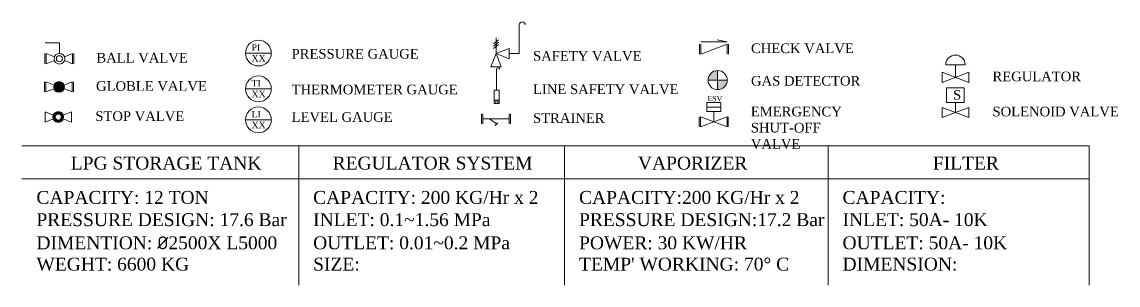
# Model space of a CAD drawing. Header units: inches. Extents: x 774 to 1084, y -870 to -660.
# Drawn here: x 774.2 to 944, y -869.7 to -828.9 of the extents above; entities that cross this region are included whole.
import ezdxf

# ---------------------------------------------------------------- set-up
doc = ezdxf.new("R2010")
doc.units = ezdxf.units.IN
doc.header["$MEASUREMENT"] = 0
doc.layers.get('0').update_dxf_attribs({"lineweight": 5})
doc.layers.add('TEXT', color=1, linetype='Continuous', lineweight=5)
doc.layers.add('VALVE', color=7, linetype='Continuous', lineweight=5)
doc.styles.get("Standard").update_dxf_attribs({"font": 'times.ttf'})

# ---------------------------------------------------------------- blocks, each defined once
blk = doc.blocks.new('GLOBLE')
h = blk.add_hatch(color=256)
h.dxf.hatch_style = 1
h.paths.add_polyline_path([(840.92, -548.05, 1), (842.58, -548.05, 1)])
for p, q in [((839.5, -548.83), (839.5, -547.26)), ((839.7, -548.83), (839.7, -547.26)), ((839.7, -547.26), (840.98, -547.75)), ((840.98, -548.34), (839.7, -548.83)), ((843.8, -547.26), (842.53, -547.75)), ((842.53, -548.34), (843.8, -548.83)), ((843.8, -548.83), (843.8, -547.26)), ((844, -548.83), (844, -547.26))]:
    blk.add_line(p, q)
blk.add_circle((841.75, -548.05), 0.83)
blk = doc.blocks.new('BALL VV')
for p, q in [((151.6, 155.26), (151.6, 156.87)), ((151.6, 156.87), (153.79, 156.87)), ((149.35, 153.64), (149.35, 155.21)), ((149.55, 153.64), (149.55, 155.21)), ((149.55, 155.21), (150.83, 154.72)), ((153.65, 155.21), (152.38, 154.72)), ((153.65, 153.64), (153.65, 155.21)), ((153.85, 153.64), (153.85, 155.21)), ((150.83, 154.13), (149.55, 153.64)), ((152.38, 154.13), (153.65, 153.64))]:
    blk.add_line(p, q)
for radius in [0.83, 0.464]:
    blk.add_circle((151.6, 154.42), radius)
blk = doc.blocks.new('REGULATOR')
for p, q in [((158.02, 156.39), (161.03, 156.39)), ((159.52, 154.42), (159.52, 156.39)), ((157.47, 153.64), (157.47, 155.21)), ((157.47, 155.21), (161.58, 153.64)), ((161.58, 155.21), (157.47, 153.64)), ((161.58, 153.64), (161.58, 155.21))]:
    blk.add_line(p, q)
blk.add_arc((159.52, 156.39), 1.5, 0, 180)
blk = doc.blocks.new('SOLENOID VV')
for p, q in [((178.75, 155.98), (178.75, 158.24)), ((178.75, 158.24), (181.47, 158.24)), ((181.47, 155.98), (181.47, 158.24)), ((178.06, 153.64), (178.06, 155.21)), ((178.06, 155.21), (182.16, 153.64)), ((182.16, 155.21), (178.06, 153.64)), ((178.75, 155.98), (181.47, 155.98)), ((180.11, 154.42), (180.11, 155.98)), ((182.16, 153.64), (182.16, 155.21))]:
    blk.add_line(p, q)
at = {"insert": (179.74, 157.91), "char_height": 1.5, "attachment_point": 1}
blk.add_mtext_dynamic_manual_height_columns('S', width=1.0129, gutter_width=1, heights=[0], dxfattribs=at)
blk = doc.blocks.new('SAFETY VVVV')
at = {"layer": 'VALVE'}
for p, q in [((862.9, -470.89), (862.9, -466.44)), ((859.31, -470.89), (859.31, -468.45)), ((858.91, -469.39), (859.7, -468.77)), ((858.91, -469.72), (859.7, -469.1)), ((858.91, -470.07), (859.7, -469.46)), ((859.31, -470.89), (861.36, -470.1)), ((861.36, -470.1), (861.36, -471.68)), ((858.52, -472.94), (859.31, -470.89)), ((859.31, -470.89), (860.1, -472.94)), ((861.36, -471.68), (859.31, -470.89)), ((861.36, -470.89), (862.9, -470.89)), ((860.1, -472.94), (858.52, -472.94))]:
    blk.add_line(p, q, dxfattribs=at)
blk.add_arc((863.37, -466.44), 0.467, 0, 180, dxfattribs=at)
blk = doc.blocks.new('LINE SAFETY VVV')
at = {"layer": 'VALVE'}
blk.add_line((934.76, -526.66), (934.76, -523.41), dxfattribs=at)
for points in [[(934.37, -526.66), (935.16, -526.66), (935.16, -528.71), (934.37, -528.71)], [(934.37, -528.71), (935.16, -528.71), (935.16, -528.21), (934.37, -528.21)], [(934.61, -528.21), (934.93, -528.21), (934.93, -528.71), (934.61, -528.71)]]:
    blk.add_lwpolyline(points, close=True, dxfattribs=at)
blk.add_arc((935, -523.41), 0.233, 0, 180, dxfattribs=at)
blk = doc.blocks.new('STRAINER')
for p, q in [((825.68, -548.83), (825.68, -547.26)), ((825.88, -548.83), (825.88, -547.26)), ((829.99, -548.05), (825.88, -548.05)), ((826.92, -548.05), (828.01, -548.83)), ((829.99, -548.83), (829.99, -547.26)), ((830.19, -548.83), (830.19, -547.26)), ((827.8, -549.06), (828.2, -548.64))]:
    blk.add_line(p, q)
blk = doc.blocks.new('CHECK VALVE')
for p, q in [((836.47, -546.89), (834.92, -546.58)), ((832.17, -548.83), (832.17, -547.26)), ((836.47, -546.89), (832.37, -546.89)), ((832.37, -548.83), (832.37, -547.26)), ((836.47, -547.26), (832.37, -548.83)), ((836.47, -548.83), (836.47, -547.26)), ((836.67, -548.83), (836.67, -547.26))]:
    blk.add_line(p, q)
blk = doc.blocks.new('GAS ALARM')
h = blk.add_hatch(color=3)
h.paths.add_polyline_path([(844.78, -506.2), (846.25, -506.2), (846.25, -504.72, 0.414214)])
h.paths.add_polyline_path([(847.73, -506.2), (846.25, -506.2), (846.25, -507.67, 0.414214)])
for p, q in [((846.25, -504.72), (846.25, -507.67)), ((844.78, -506.2), (847.73, -506.2))]:
    blk.add_line(p, q)
blk.add_circle((846.25, -506.2), 1.48)
blk = doc.blocks.new('ESV')
for p, q in [((922.73, -504.32), (922.73, -502.96)), ((922.73, -502.96), (924.92, -502.96)), ((922.73, -503.64), (924.92, -503.64)), ((922.73, -504.32), (924.92, -504.32)), ((923.83, -505.93), (923.83, -504.32)), ((924.92, -504.32), (924.92, -502.96)), ((921.58, -506.72), (921.58, -505.14)), ((921.78, -506.72), (921.78, -505.14)), ((921.78, -505.14), (925.88, -506.72)), ((925.88, -505.14), (921.78, -506.72)), ((925.88, -506.72), (925.88, -505.14)), ((926.08, -506.72), (926.08, -505.14))]:
    blk.add_line(p, q)
at = {"insert": (922.84, -501.93), "char_height": 0.8, "attachment_point": 1}
blk.add_mtext_dynamic_manual_height_columns('ESV', width=0.6359, gutter_width=1, heights=[0], dxfattribs=at)
blk = doc.blocks.new('STOP VV')
at = {"layer": 'VALVE'}
h = blk.add_hatch(color=256, dxfattribs=at)
h.dxf.hatch_style = 1
h.paths.add_polyline_path([(1002.34, -533.21, 1), (1004, -533.21, 1)])
h.paths.add_polyline_path([(1003.64, -533.21, -1), (1002.71, -533.21, -1)], flags=16)
for p, q in [((1001.12, -534), (1001.12, -532.42)), ((1001.12, -532.42), (1002.4, -532.91)), ((1005.22, -532.42), (1003.95, -532.91)), ((1005.22, -534), (1005.22, -532.42)), ((1002.4, -533.51), (1001.12, -534)), ((1003.95, -533.51), (1005.22, -534))]:
    blk.add_line(p, q)
for radius in [0.83, 0.464]:
    blk.add_circle((1003.17, -533.21), radius)

msp = doc.modelspace()

# ---------------------------------------------------------------- linework, layer by layer
for p, q in [((808.8, -833.72), (812.79, -833.72)), ((808.8, -839.26), (812.79, -839.26)), ((808.8, -844.06), (812.79, -844.06))]:
    msp.add_line(p, q)
at = {"lineweight": 5}
for p, q in [((939.49, -848.09), (774.15, -848.09)), ((817.03, -869.68), (817.03, -848.09)), ((858.22, -869.68), (858.22, -848.09)), ((899.05, -869.68), (899.05, -848.09)), ((939.49, -853.23), (774.15, -853.23))]:
    msp.add_line(p, q, dxfattribs=at)
at = {"linetype": 'Continuous'}
msp.add_line((939.49, -869.68), (939.49, -848.09), dxfattribs=at)
for centre in [(810.79, -833.72), (810.79, -839.26), (810.79, -844.06)]:
    msp.add_circle(centre, 2)

# ---------------------------------------------------------------- block references
at = {"xscale": -1}
msp.add_blockref('BALL VV', (931.56, -989.01), dxfattribs=at)
for name, p in [('CHECK VALVE', (46.95, -285.08)), ('REGULATOR', (759.26, -991.91)), ('GAS ALARM', (35.69, -331.71)), ('GLOBLE', (-61.85, -290.92)), ('ESV', (-42.49, -338.44)), ('SOLENOID VV', (738.67, -997.35)), ('STRAINER', (19.67, -295.88))]:
    msp.add_blockref(name, p)
at = {"layer": 'TEXT'}
msp.add_blockref('LINE SAFETY VVV', (-87.06, -312.81), dxfattribs=at)
at = {"layer": 'VALVE'}
for name, p in [('SAFETY VVVV', (-11.7, -362.92)), ('STOP VV', (-223.39, -310.42))]:
    msp.add_blockref(name, p, dxfattribs=at)

# ---------------------------------------------------------------- texts
at = {"char_height": 1, "attachment_point": 1}
for s, insert in [('PI\\PXX', (809.73, -832.36)), ('TI\\PXX', (809.73, -837.9)), ('LI\\PXX', (809.73, -842.7))]:
    msp.add_mtext_dynamic_manual_height_columns(s, width=4.6482, gutter_width=1, heights=[0], dxfattribs=dict(at, insert=insert))
at = {"layer": 'TEXT', "insert": (785.69, -833.69), "char_height": 1.5, "attachment_point": 1, "line_spacing_factor": 0.533333}
msp.add_mtext_dynamic_manual_height_columns('BALL VALVE', width=18.833, gutter_width=1, heights=[0], dxfattribs=at)
at = {"layer": 'TEXT', "attachment_point": 1}
for s, width, insert, char_height in [('PRESSURE GAUGE', 24.315, (815.93, -833.08), 1.5), ('SAFETY VALVE', 18.0939, (853.34, -833.4), 1.5), ('CHECK VALVE', 17.8801, (887.11, -832.23), 1.5), ('REGULATOR', 8.5013, (924.52, -836.59), 1.5), ('GLOBLE VALVE', 17.4413, (785.63, -838.07), 1.5), ('THERMOMETER GAUGE', 28.0826, (815.93, -838.62), 1.5), ('LINE SAFETY VALVE', 23.1659, (853.34, -838.58), 1.5), ('GAS DETECTOR', 17.6653, (887.11, -837.27), 1.5), ('EMERGENCY SHUT-OFF VALVE', 18.833, (887.08, -842.03), 1.5), ('SOLENOID VALVE', 21.227, (924.52, -842.03), 1.5), ('STOP VALVE', 18.833, (785.52, -842.74), 1.5), ('LEVEL GAUGE', 17.1894, (815.93, -842.88), 1.5), ('STRAINER', 8.5013, (853.34, -843.04), 1.5), ('LPG STORAGE TANK', 35.308, (781.72, -849.77), 2), ('REGULATOR SYSTEM', 35.9392, (822.29, -849.77), 2), ('VAPORIZER', 29.4583, (869.59, -849.77), 2), ('FILTER', 24.2108, (915.28, -849.77), 2), ('CAPACITY: 12 TON', 40.633, (776.4, -855.09), 2), ('\\A1;CAPACITY: 200 KG/Hr x 2', 38.9504, (819.27, -855.09), 2), ('CAPACITY:200 KG/Hr x 2', 38.5797, (860.47, -855.09), 2), ('CAPACITY:', 22.1877, (901.29, -855.09), 2), ('PRESSURE DESIGN: 17.6 Bar', 40.633, (776.4, -858.54), 2), ('INLET: 0.1~1.56 MPa', 38.9504, (819.27, -858.54), 2), ('PRESSURE DESIGN:17.2 Bar', 38.5797, (860.47, -858.54), 2), ('INLET: 50A- 10K', 22.1877, (901.29, -858.54), 2), ('DIMENTION: {\\fISOCPEUR|b0|i0|c0|p34;%%C}2500X L5000', 40.633, (776.4, -862.13), 2), ('OUTLET: 0.01~0.2 MPa', 38.9504, (819.27, -862.13), 2), ('\\A1;POWER: 30 KW/HR', 38.5797, (860.47, -862.13), 2), ('OUTLET: 50A- 10K', 38.1945, (901.29, -862.13), 2), ('WEGHT: 6600 KG', 40.633, (776.4, -865.43), 2), ('SIZE:', 38.9504, (819.27, -865.43), 2), ("\\A1;TEMP' WORKING: 70%%D C", 38.5797, (860.47, -865.43), 2), ('DIMENSION:', 22.1877, (901.29, -865.43), 2)]:
    msp.add_mtext_dynamic_manual_height_columns(s, width=width, gutter_width=1, heights=[0], dxfattribs=dict(at, insert=insert, char_height=char_height))

doc.saveas('drawing.dxf')
